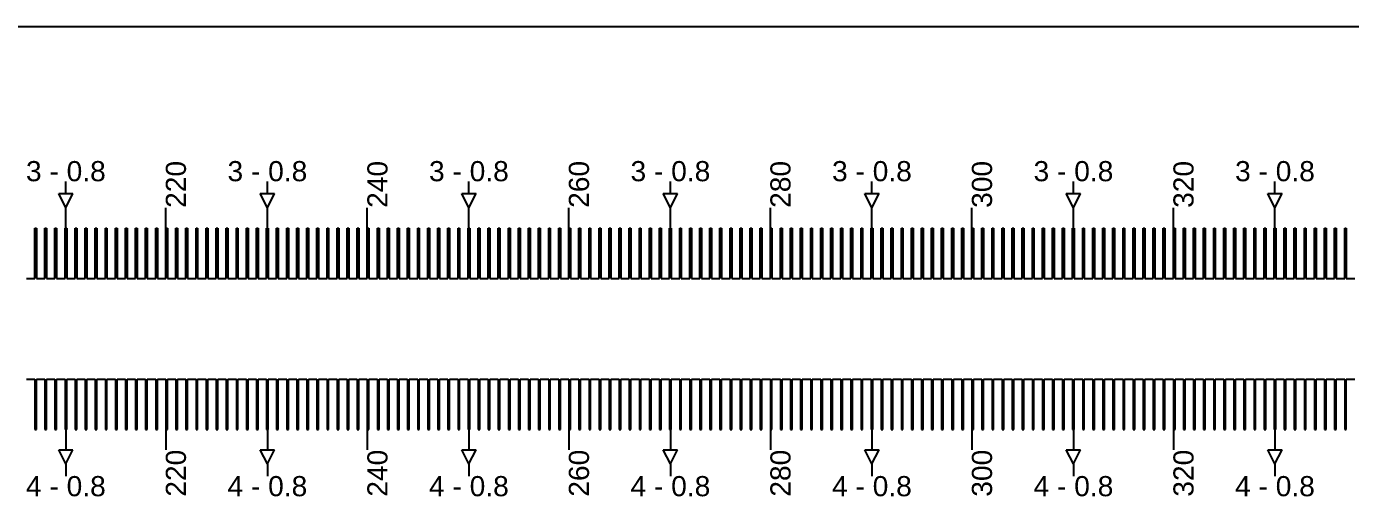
# Model space of a CAD drawing. Extents: x -119394 to 128420, y 74496 to 185496.
# Drawn here: x 8088 to 8745, y 112563 to 112796 of the extents above; entities that cross this region are included whole.
import ezdxf

# ---------------------------------------------------------------- set-up
doc = ezdxf.new("R2010")
doc.units = 13
doc.layers.add('CL - Label-1', color=120, linetype='Continuous')
doc.layers.add('CL - Label-2', color=132, linetype='Continuous')
doc.layers.add('CL - Sub-Micro', color=7, linetype='Continuous', true_color=0x47d1ff)
doc.styles.get("Standard").update_dxf_attribs({"font": 'arial.ttf'})

msp = doc.modelspace()

# ---------------------------------------------------------------- linework, layer by layer
for p, q in [((4356.79, 112795.86), (14856.79, 112795.86)), ((8107.19, 112712.94), (8107.19, 112718.94)), ((8207.19, 112712.94), (8207.19, 112718.94)), ((8307.19, 112712.94), (8307.19, 112718.94)), ((8407.19, 112712.94), (8407.19, 112718.94)), ((8507.19, 112712.94), (8507.19, 112718.94)), ((8607.19, 112712.94), (8607.19, 112718.94)), ((8707.19, 112712.94), (8707.19, 112718.94)), ((8107.19, 112695.86), (8107.19, 112705.86)), ((8156.79, 112695.86), (8156.79, 112705.86)), ((8207.19, 112695.86), (8207.19, 112705.86)), ((8256.79, 112695.86), (8256.79, 112705.86)), ((8307.19, 112695.86), (8307.19, 112705.86)), ((8356.79, 112695.86), (8356.79, 112705.86)), ((8407.19, 112695.86), (8407.19, 112705.86)), ((8456.79, 112695.86), (8456.79, 112705.86)), ((8507.19, 112695.86), (8507.19, 112705.86)), ((8556.79, 112695.86), (8556.79, 112705.86)), ((8607.19, 112695.86), (8607.19, 112705.86)), ((8656.79, 112695.86), (8656.79, 112705.86)), ((8707.19, 112695.86), (8707.19, 112705.86)), ((8107.19, 112595.86), (8107.19, 112585.86)), ((8156.79, 112595.86), (8156.79, 112585.86)), ((8207.19, 112595.86), (8207.19, 112585.86)), ((8256.79, 112595.86), (8256.79, 112585.86)), ((8307.19, 112595.86), (8307.19, 112585.86)), ((8356.79, 112595.86), (8356.79, 112585.86)), ((8407.19, 112595.86), (8407.19, 112585.86)), ((8456.79, 112595.86), (8456.79, 112585.86)), ((8507.19, 112595.86), (8507.19, 112585.86)), ((8556.79, 112595.86), (8556.79, 112585.86)), ((8607.19, 112595.86), (8607.19, 112585.86)), ((8656.79, 112595.86), (8656.79, 112585.86)), ((8707.19, 112595.86), (8707.19, 112585.86)), ((8107.19, 112578.79), (8107.19, 112572.79)), ((8207.19, 112578.79), (8207.19, 112572.79)), ((8307.19, 112578.79), (8307.19, 112572.79)), ((8407.19, 112578.79), (8407.19, 112572.79)), ((8507.19, 112578.79), (8507.19, 112572.79)), ((8607.19, 112578.79), (8607.19, 112572.79)), ((8707.19, 112578.79), (8707.19, 112572.79))]:
    msp.add_line(p, q)
at = {"layer": 'CL - Label-2'}
for p, q in [((8107.19, 112705.86), (8103.65, 112712.96)), ((8103.65, 112712.96), (8110.72, 112712.96)), ((8107.19, 112705.86), (8110.72, 112712.96)), ((8207.19, 112705.86), (8203.65, 112712.96)), ((8203.65, 112712.96), (8210.72, 112712.96)), ((8207.19, 112705.86), (8210.72, 112712.96)), ((8307.19, 112705.86), (8303.65, 112712.96)), ((8303.65, 112712.96), (8310.72, 112712.96)), ((8307.19, 112705.86), (8310.72, 112712.96)), ((8407.19, 112705.86), (8403.65, 112712.96)), ((8403.65, 112712.96), (8410.72, 112712.96)), ((8407.19, 112705.86), (8410.72, 112712.96)), ((8507.19, 112705.86), (8503.65, 112712.96)), ((8503.65, 112712.96), (8510.72, 112712.96)), ((8507.19, 112705.86), (8510.72, 112712.96)), ((8607.19, 112705.86), (8603.65, 112712.96)), ((8603.65, 112712.96), (8610.72, 112712.96)), ((8607.19, 112705.86), (8610.72, 112712.96)), ((8707.19, 112705.86), (8703.65, 112712.96)), ((8703.65, 112712.96), (8710.72, 112712.96)), ((8707.19, 112705.86), (8710.72, 112712.96)), ((8107.19, 112578.79), (8103.65, 112585.89)), ((8103.65, 112585.89), (8110.72, 112585.89)), ((8107.19, 112578.79), (8110.72, 112585.89)), ((8207.19, 112578.79), (8203.65, 112585.89)), ((8203.65, 112585.89), (8210.72, 112585.89)), ((8207.19, 112578.79), (8210.72, 112585.89)), ((8307.19, 112578.79), (8303.65, 112585.89)), ((8303.65, 112585.89), (8310.72, 112585.89)), ((8307.19, 112578.79), (8310.72, 112585.89)), ((8407.19, 112578.79), (8403.65, 112585.89)), ((8403.65, 112585.89), (8410.72, 112585.89)), ((8407.19, 112578.79), (8410.72, 112585.89)), ((8507.19, 112578.79), (8503.65, 112585.89)), ((8503.65, 112585.89), (8510.72, 112585.89)), ((8507.19, 112578.79), (8510.72, 112585.89)), ((8607.19, 112578.79), (8603.65, 112585.89)), ((8603.65, 112585.89), (8610.72, 112585.89)), ((8607.19, 112578.79), (8610.72, 112585.89)), ((8707.19, 112578.79), (8703.65, 112585.89)), ((8703.65, 112585.89), (8710.72, 112585.89)), ((8707.19, 112578.79), (8710.72, 112585.89))]:
    msp.add_line(p, q, dxfattribs=at)
at = {"layer": 'CL - Sub-Micro'}
for p, q in [((8091.79, 112670.86), (8091.79, 112695.86)), ((8091.79, 112695.86), (8092.59, 112695.86)), ((8092.59, 112695.86), (8092.59, 112670.86)), ((8096.79, 112670.86), (8096.79, 112695.86)), ((8096.79, 112695.86), (8097.59, 112695.86)), ((8097.59, 112695.86), (8097.59, 112670.86)), ((8101.79, 112670.86), (8101.79, 112695.86)), ((8101.79, 112695.86), (8102.59, 112695.86)), ((8102.59, 112695.86), (8102.59, 112670.86)), ((8106.79, 112670.86), (8106.79, 112695.86)), ((8106.79, 112695.86), (8107.59, 112695.86)), ((8107.59, 112695.86), (8107.59, 112670.86)), ((8111.79, 112670.86), (8111.79, 112695.86)), ((8111.79, 112695.86), (8112.59, 112695.86)), ((8112.59, 112695.86), (8112.59, 112670.86)), ((8116.79, 112670.86), (8116.79, 112695.86)), ((8116.79, 112695.86), (8117.59, 112695.86)), ((8117.59, 112695.86), (8117.59, 112670.86)), ((8121.79, 112670.86), (8121.79, 112695.86)), ((8121.79, 112695.86), (8122.59, 112695.86)), ((8122.59, 112695.86), (8122.59, 112670.86)), ((8126.79, 112670.86), (8126.79, 112695.86)), ((8126.79, 112695.86), (8127.59, 112695.86)), ((8127.59, 112695.86), (8127.59, 112670.86)), ((8131.79, 112670.86), (8131.79, 112695.86)), ((8131.79, 112695.86), (8132.59, 112695.86)), ((8132.59, 112695.86), (8132.59, 112670.86)), ((8136.79, 112670.86), (8136.79, 112695.86)), ((8136.79, 112695.86), (8137.59, 112695.86)), ((8137.59, 112695.86), (8137.59, 112670.86)), ((8141.79, 112670.86), (8141.79, 112695.86)), ((8141.79, 112695.86), (8142.59, 112695.86)), ((8142.59, 112695.86), (8142.59, 112670.86)), ((8146.79, 112670.86), (8146.79, 112695.86)), ((8146.79, 112695.86), (8147.59, 112695.86)), ((8147.59, 112695.86), (8147.59, 112670.86)), ((8151.79, 112670.86), (8151.79, 112695.86)), ((8151.79, 112695.86), (8152.59, 112695.86)), ((8152.59, 112695.86), (8152.59, 112670.86)), ((8156.79, 112670.86), (8156.79, 112695.86)), ((8156.79, 112695.86), (8157.59, 112695.86)), ((8157.59, 112695.86), (8157.59, 112670.86)), ((8161.79, 112670.86), (8161.79, 112695.86)), ((8161.79, 112695.86), (8162.59, 112695.86)), ((8162.59, 112695.86), (8162.59, 112670.86)), ((8166.79, 112670.86), (8166.79, 112695.86)), ((8166.79, 112695.86), (8167.59, 112695.86)), ((8167.59, 112695.86), (8167.59, 112670.86)), ((8171.79, 112670.86), (8171.79, 112695.86)), ((8171.79, 112695.86), (8172.59, 112695.86)), ((8172.59, 112695.86), (8172.59, 112670.86)), ((8176.79, 112670.86), (8176.79, 112695.86)), ((8176.79, 112695.86), (8177.59, 112695.86)), ((8177.59, 112695.86), (8177.59, 112670.86)), ((8181.79, 112670.86), (8181.79, 112695.86)), ((8181.79, 112695.86), (8182.59, 112695.86)), ((8182.59, 112695.86), (8182.59, 112670.86)), ((8186.79, 112670.86), (8186.79, 112695.86)), ((8186.79, 112695.86), (8187.59, 112695.86)), ((8187.59, 112695.86), (8187.59, 112670.86)), ((8191.79, 112670.86), (8191.79, 112695.86)), ((8191.79, 112695.86), (8192.59, 112695.86)), ((8192.59, 112695.86), (8192.59, 112670.86)), ((8196.79, 112670.86), (8196.79, 112695.86)), ((8196.79, 112695.86), (8197.59, 112695.86)), ((8197.59, 112695.86), (8197.59, 112670.86)), ((8201.79, 112670.86), (8201.79, 112695.86)), ((8201.79, 112695.86), (8202.59, 112695.86)), ((8202.59, 112695.86), (8202.59, 112670.86)), ((8206.79, 112670.86), (8206.79, 112695.86)), ((8206.79, 112695.86), (8207.59, 112695.86)), ((8207.59, 112695.86), (8207.59, 112670.86)), ((8211.79, 112670.86), (8211.79, 112695.86)), ((8211.79, 112695.86), (8212.59, 112695.86)), ((8212.59, 112695.86), (8212.59, 112670.86)), ((8216.79, 112670.86), (8216.79, 112695.86)), ((8216.79, 112695.86), (8217.59, 112695.86)), ((8217.59, 112695.86), (8217.59, 112670.86)), ((8221.79, 112670.86), (8221.79, 112695.86)), ((8221.79, 112695.86), (8222.59, 112695.86)), ((8222.59, 112695.86), (8222.59, 112670.86)), ((8226.79, 112670.86), (8226.79, 112695.86)), ((8226.79, 112695.86), (8227.59, 112695.86)), ((8227.59, 112695.86), (8227.59, 112670.86)), ((8231.79, 112670.86), (8231.79, 112695.86)), ((8231.79, 112695.86), (8232.59, 112695.86)), ((8232.59, 112695.86), (8232.59, 112670.86)), ((8236.79, 112670.86), (8236.79, 112695.86)), ((8236.79, 112695.86), (8237.59, 112695.86)), ((8237.59, 112695.86), (8237.59, 112670.86)), ((8241.79, 112670.86), (8241.79, 112695.86)), ((8241.79, 112695.86), (8242.59, 112695.86)), ((8242.59, 112695.86), (8242.59, 112670.86)), ((8246.79, 112670.86), (8246.79, 112695.86)), ((8246.79, 112695.86), (8247.59, 112695.86)), ((8247.59, 112695.86), (8247.59, 112670.86)), ((8251.79, 112670.86), (8251.79, 112695.86)), ((8251.79, 112695.86), (8252.59, 112695.86)), ((8252.59, 112695.86), (8252.59, 112670.86)), ((8256.79, 112670.86), (8256.79, 112695.86)), ((8256.79, 112695.86), (8257.59, 112695.86)), ((8257.59, 112695.86), (8257.59, 112670.86)), ((8261.79, 112670.86), (8261.79, 112695.86)), ((8261.79, 112695.86), (8262.59, 112695.86)), ((8262.59, 112695.86), (8262.59, 112670.86)), ((8266.79, 112670.86), (8266.79, 112695.86)), ((8266.79, 112695.86), (8267.59, 112695.86)), ((8267.59, 112695.86), (8267.59, 112670.86)), ((8271.79, 112670.86), (8271.79, 112695.86)), ((8271.79, 112695.86), (8272.59, 112695.86)), ((8272.59, 112695.86), (8272.59, 112670.86)), ((8276.79, 112670.86), (8276.79, 112695.86)), ((8276.79, 112695.86), (8277.59, 112695.86)), ((8277.59, 112695.86), (8277.59, 112670.86)), ((8281.79, 112670.86), (8281.79, 112695.86)), ((8281.79, 112695.86), (8282.59, 112695.86)), ((8282.59, 112695.86), (8282.59, 112670.86)), ((8286.79, 112670.86), (8286.79, 112695.86)), ((8286.79, 112695.86), (8287.59, 112695.86)), ((8287.59, 112695.86), (8287.59, 112670.86)), ((8291.79, 112670.86), (8291.79, 112695.86)), ((8291.79, 112695.86), (8292.59, 112695.86)), ((8292.59, 112695.86), (8292.59, 112670.86)), ((8296.79, 112670.86), (8296.79, 112695.86)), ((8296.79, 112695.86), (8297.59, 112695.86)), ((8297.59, 112695.86), (8297.59, 112670.86)), ((8301.79, 112670.86), (8301.79, 112695.86)), ((8301.79, 112695.86), (8302.59, 112695.86)), ((8302.59, 112695.86), (8302.59, 112670.86)), ((8306.79, 112670.86), (8306.79, 112695.86)), ((8306.79, 112695.86), (8307.59, 112695.86)), ((8307.59, 112695.86), (8307.59, 112670.86)), ((8311.79, 112670.86), (8311.79, 112695.86)), ((8311.79, 112695.86), (8312.59, 112695.86)), ((8312.59, 112695.86), (8312.59, 112670.86)), ((8316.79, 112670.86), (8316.79, 112695.86)), ((8316.79, 112695.86), (8317.59, 112695.86)), ((8317.59, 112695.86), (8317.59, 112670.86)), ((8321.79, 112670.86), (8321.79, 112695.86)), ((8321.79, 112695.86), (8322.59, 112695.86)), ((8322.59, 112695.86), (8322.59, 112670.86)), ((8326.79, 112670.86), (8326.79, 112695.86)), ((8326.79, 112695.86), (8327.59, 112695.86)), ((8327.59, 112695.86), (8327.59, 112670.86)), ((8331.79, 112670.86), (8331.79, 112695.86)), ((8331.79, 112695.86), (8332.59, 112695.86)), ((8332.59, 112695.86), (8332.59, 112670.86)), ((8336.79, 112670.86), (8336.79, 112695.86)), ((8336.79, 112695.86), (8337.59, 112695.86)), ((8337.59, 112695.86), (8337.59, 112670.86)), ((8341.79, 112670.86), (8341.79, 112695.86)), ((8341.79, 112695.86), (8342.59, 112695.86)), ((8342.59, 112695.86), (8342.59, 112670.86)), ((8346.79, 112670.86), (8346.79, 112695.86)), ((8346.79, 112695.86), (8347.59, 112695.86)), ((8347.59, 112695.86), (8347.59, 112670.86)), ((8351.79, 112670.86), (8351.79, 112695.86)), ((8351.79, 112695.86), (8352.59, 112695.86)), ((8352.59, 112695.86), (8352.59, 112670.86)), ((8356.79, 112670.86), (8356.79, 112695.86)), ((8356.79, 112695.86), (8357.59, 112695.86)), ((8357.59, 112695.86), (8357.59, 112670.86)), ((8361.79, 112670.86), (8361.79, 112695.86)), ((8361.79, 112695.86), (8362.59, 112695.86)), ((8362.59, 112695.86), (8362.59, 112670.86)), ((8366.79, 112670.86), (8366.79, 112695.86)), ((8366.79, 112695.86), (8367.59, 112695.86)), ((8367.59, 112695.86), (8367.59, 112670.86)), ((8371.79, 112670.86), (8371.79, 112695.86)), ((8371.79, 112695.86), (8372.59, 112695.86)), ((8372.59, 112695.86), (8372.59, 112670.86)), ((8376.79, 112670.86), (8376.79, 112695.86)), ((8376.79, 112695.86), (8377.59, 112695.86)), ((8377.59, 112695.86), (8377.59, 112670.86)), ((8381.79, 112670.86), (8381.79, 112695.86)), ((8381.79, 112695.86), (8382.59, 112695.86)), ((8382.59, 112695.86), (8382.59, 112670.86)), ((8386.79, 112670.86), (8386.79, 112695.86)), ((8386.79, 112695.86), (8387.59, 112695.86)), ((8387.59, 112695.86), (8387.59, 112670.86)), ((8391.79, 112670.86), (8391.79, 112695.86)), ((8391.79, 112695.86), (8392.59, 112695.86)), ((8392.59, 112695.86), (8392.59, 112670.86)), ((8396.79, 112670.86), (8396.79, 112695.86)), ((8396.79, 112695.86), (8397.59, 112695.86)), ((8397.59, 112695.86), (8397.59, 112670.86)), ((8401.79, 112670.86), (8401.79, 112695.86)), ((8401.79, 112695.86), (8402.59, 112695.86)), ((8402.59, 112695.86), (8402.59, 112670.86)), ((8406.79, 112670.86), (8406.79, 112695.86)), ((8406.79, 112695.86), (8407.59, 112695.86)), ((8407.59, 112695.86), (8407.59, 112670.86)), ((8411.79, 112670.86), (8411.79, 112695.86)), ((8411.79, 112695.86), (8412.59, 112695.86)), ((8412.59, 112695.86), (8412.59, 112670.86)), ((8416.79, 112670.86), (8416.79, 112695.86)), ((8416.79, 112695.86), (8417.59, 112695.86)), ((8417.59, 112695.86), (8417.59, 112670.86)), ((8421.79, 112670.86), (8421.79, 112695.86)), ((8421.79, 112695.86), (8422.59, 112695.86)), ((8422.59, 112695.86), (8422.59, 112670.86)), ((8426.79, 112670.86), (8426.79, 112695.86)), ((8426.79, 112695.86), (8427.59, 112695.86)), ((8427.59, 112695.86), (8427.59, 112670.86)), ((8431.79, 112670.86), (8431.79, 112695.86)), ((8431.79, 112695.86), (8432.59, 112695.86)), ((8432.59, 112695.86), (8432.59, 112670.86)), ((8436.79, 112670.86), (8436.79, 112695.86)), ((8436.79, 112695.86), (8437.59, 112695.86)), ((8437.59, 112695.86), (8437.59, 112670.86)), ((8441.79, 112670.86), (8441.79, 112695.86)), ((8441.79, 112695.86), (8442.59, 112695.86)), ((8442.59, 112695.86), (8442.59, 112670.86)), ((8446.79, 112670.86), (8446.79, 112695.86)), ((8446.79, 112695.86), (8447.59, 112695.86)), ((8447.59, 112695.86), (8447.59, 112670.86)), ((8451.79, 112670.86), (8451.79, 112695.86)), ((8451.79, 112695.86), (8452.59, 112695.86)), ((8452.59, 112695.86), (8452.59, 112670.86)), ((8456.79, 112670.86), (8456.79, 112695.86)), ((8456.79, 112695.86), (8457.59, 112695.86)), ((8457.59, 112695.86), (8457.59, 112670.86)), ((8461.79, 112670.86), (8461.79, 112695.86)), ((8461.79, 112695.86), (8462.59, 112695.86)), ((8462.59, 112695.86), (8462.59, 112670.86)), ((8466.79, 112670.86), (8466.79, 112695.86)), ((8466.79, 112695.86), (8467.59, 112695.86)), ((8467.59, 112695.86), (8467.59, 112670.86)), ((8471.79, 112670.86), (8471.79, 112695.86)), ((8471.79, 112695.86), (8472.59, 112695.86)), ((8472.59, 112695.86), (8472.59, 112670.86)), ((8476.79, 112670.86), (8476.79, 112695.86)), ((8476.79, 112695.86), (8477.59, 112695.86)), ((8477.59, 112695.86), (8477.59, 112670.86)), ((8481.79, 112670.86), (8481.79, 112695.86)), ((8481.79, 112695.86), (8482.59, 112695.86)), ((8482.59, 112695.86), (8482.59, 112670.86)), ((8486.79, 112670.86), (8486.79, 112695.86)), ((8486.79, 112695.86), (8487.59, 112695.86)), ((8487.59, 112695.86), (8487.59, 112670.86)), ((8491.79, 112670.86), (8491.79, 112695.86)), ((8491.79, 112695.86), (8492.59, 112695.86)), ((8492.59, 112695.86), (8492.59, 112670.86)), ((8496.79, 112670.86), (8496.79, 112695.86)), ((8496.79, 112695.86), (8497.59, 112695.86)), ((8497.59, 112695.86), (8497.59, 112670.86)), ((8501.79, 112670.86), (8501.79, 112695.86)), ((8501.79, 112695.86), (8502.59, 112695.86)), ((8502.59, 112695.86), (8502.59, 112670.86)), ((8506.79, 112670.86), (8506.79, 112695.86)), ((8506.79, 112695.86), (8507.59, 112695.86)), ((8507.59, 112695.86), (8507.59, 112670.86)), ((8511.79, 112670.86), (8511.79, 112695.86)), ((8511.79, 112695.86), (8512.59, 112695.86)), ((8512.59, 112695.86), (8512.59, 112670.86)), ((8516.79, 112670.86), (8516.79, 112695.86)), ((8516.79, 112695.86), (8517.59, 112695.86)), ((8517.59, 112695.86), (8517.59, 112670.86)), ((8521.79, 112670.86), (8521.79, 112695.86)), ((8521.79, 112695.86), (8522.59, 112695.86)), ((8522.59, 112695.86), (8522.59, 112670.86)), ((8526.79, 112670.86), (8526.79, 112695.86)), ((8526.79, 112695.86), (8527.59, 112695.86)), ((8527.59, 112695.86), (8527.59, 112670.86)), ((8531.79, 112670.86), (8531.79, 112695.86)), ((8531.79, 112695.86), (8532.59, 112695.86)), ((8532.59, 112695.86), (8532.59, 112670.86)), ((8536.79, 112670.86), (8536.79, 112695.86)), ((8536.79, 112695.86), (8537.59, 112695.86)), ((8537.59, 112695.86), (8537.59, 112670.86)), ((8541.79, 112670.86), (8541.79, 112695.86)), ((8541.79, 112695.86), (8542.59, 112695.86)), ((8542.59, 112695.86), (8542.59, 112670.86)), ((8546.79, 112670.86), (8546.79, 112695.86)), ((8546.79, 112695.86), (8547.59, 112695.86)), ((8547.59, 112695.86), (8547.59, 112670.86)), ((8551.79, 112670.86), (8551.79, 112695.86)), ((8551.79, 112695.86), (8552.59, 112695.86)), ((8552.59, 112695.86), (8552.59, 112670.86)), ((8556.79, 112670.86), (8556.79, 112695.86)), ((8556.79, 112695.86), (8557.59, 112695.86)), ((8557.59, 112695.86), (8557.59, 112670.86)), ((8561.79, 112670.86), (8561.79, 112695.86)), ((8561.79, 112695.86), (8562.59, 112695.86)), ((8562.59, 112695.86), (8562.59, 112670.86)), ((8566.79, 112670.86), (8566.79, 112695.86)), ((8566.79, 112695.86), (8567.59, 112695.86)), ((8567.59, 112695.86), (8567.59, 112670.86)), ((8571.79, 112670.86), (8571.79, 112695.86)), ((8571.79, 112695.86), (8572.59, 112695.86)), ((8572.59, 112695.86), (8572.59, 112670.86)), ((8576.79, 112670.86), (8576.79, 112695.86)), ((8576.79, 112695.86), (8577.59, 112695.86)), ((8577.59, 112695.86), (8577.59, 112670.86)), ((8581.79, 112670.86), (8581.79, 112695.86)), ((8581.79, 112695.86), (8582.59, 112695.86)), ((8582.59, 112695.86), (8582.59, 112670.86)), ((8586.79, 112670.86), (8586.79, 112695.86)), ((8586.79, 112695.86), (8587.59, 112695.86)), ((8587.59, 112695.86), (8587.59, 112670.86)), ((8591.79, 112670.86), (8591.79, 112695.86)), ((8591.79, 112695.86), (8592.59, 112695.86)), ((8592.59, 112695.86), (8592.59, 112670.86)), ((8596.79, 112670.86), (8596.79, 112695.86)), ((8596.79, 112695.86), (8597.59, 112695.86)), ((8597.59, 112695.86), (8597.59, 112670.86)), ((8601.79, 112670.86), (8601.79, 112695.86)), ((8601.79, 112695.86), (8602.59, 112695.86)), ((8602.59, 112695.86), (8602.59, 112670.86)), ((8606.79, 112670.86), (8606.79, 112695.86)), ((8606.79, 112695.86), (8607.59, 112695.86)), ((8607.59, 112695.86), (8607.59, 112670.86)), ((8611.79, 112670.86), (8611.79, 112695.86)), ((8611.79, 112695.86), (8612.59, 112695.86)), ((8612.59, 112695.86), (8612.59, 112670.86)), ((8616.79, 112670.86), (8616.79, 112695.86)), ((8616.79, 112695.86), (8617.59, 112695.86)), ((8617.59, 112695.86), (8617.59, 112670.86)), ((8621.79, 112670.86), (8621.79, 112695.86)), ((8621.79, 112695.86), (8622.59, 112695.86)), ((8622.59, 112695.86), (8622.59, 112670.86)), ((8626.79, 112670.86), (8626.79, 112695.86)), ((8626.79, 112695.86), (8627.59, 112695.86)), ((8627.59, 112695.86), (8627.59, 112670.86)), ((8631.79, 112670.86), (8631.79, 112695.86)), ((8631.79, 112695.86), (8632.59, 112695.86)), ((8632.59, 112695.86), (8632.59, 112670.86)), ((8636.79, 112670.86), (8636.79, 112695.86)), ((8636.79, 112695.86), (8637.59, 112695.86)), ((8637.59, 112695.86), (8637.59, 112670.86)), ((8641.79, 112670.86), (8641.79, 112695.86)), ((8641.79, 112695.86), (8642.59, 112695.86)), ((8642.59, 112695.86), (8642.59, 112670.86)), ((8646.79, 112670.86), (8646.79, 112695.86)), ((8646.79, 112695.86), (8647.59, 112695.86)), ((8647.59, 112695.86), (8647.59, 112670.86)), ((8651.79, 112670.86), (8651.79, 112695.86)), ((8651.79, 112695.86), (8652.59, 112695.86)), ((8652.59, 112695.86), (8652.59, 112670.86)), ((8656.79, 112670.86), (8656.79, 112695.86)), ((8656.79, 112695.86), (8657.59, 112695.86)), ((8657.59, 112695.86), (8657.59, 112670.86)), ((8661.79, 112670.86), (8661.79, 112695.86)), ((8661.79, 112695.86), (8662.59, 112695.86)), ((8662.59, 112695.86), (8662.59, 112670.86)), ((8666.79, 112670.86), (8666.79, 112695.86)), ((8666.79, 112695.86), (8667.59, 112695.86)), ((8667.59, 112695.86), (8667.59, 112670.86)), ((8671.79, 112670.86), (8671.79, 112695.86)), ((8671.79, 112695.86), (8672.59, 112695.86)), ((8672.59, 112695.86), (8672.59, 112670.86)), ((8676.79, 112670.86), (8676.79, 112695.86)), ((8676.79, 112695.86), (8677.59, 112695.86)), ((8677.59, 112695.86), (8677.59, 112670.86)), ((8681.79, 112670.86), (8681.79, 112695.86)), ((8681.79, 112695.86), (8682.59, 112695.86)), ((8682.59, 112695.86), (8682.59, 112670.86)), ((8686.79, 112670.86), (8686.79, 112695.86)), ((8686.79, 112695.86), (8687.59, 112695.86)), ((8687.59, 112695.86), (8687.59, 112670.86)), ((8691.79, 112670.86), (8691.79, 112695.86)), ((8691.79, 112695.86), (8692.59, 112695.86)), ((8692.59, 112695.86), (8692.59, 112670.86)), ((8696.79, 112670.86), (8696.79, 112695.86)), ((8696.79, 112695.86), (8697.59, 112695.86)), ((8697.59, 112695.86), (8697.59, 112670.86)), ((8701.79, 112670.86), (8701.79, 112695.86)), ((8701.79, 112695.86), (8702.59, 112695.86)), ((8702.59, 112695.86), (8702.59, 112670.86)), ((8706.79, 112670.86), (8706.79, 112695.86)), ((8706.79, 112695.86), (8707.59, 112695.86)), ((8707.59, 112695.86), (8707.59, 112670.86)), ((8711.79, 112670.86), (8711.79, 112695.86)), ((8711.79, 112695.86), (8712.59, 112695.86)), ((8712.59, 112695.86), (8712.59, 112670.86)), ((8716.79, 112670.86), (8716.79, 112695.86)), ((8716.79, 112695.86), (8717.59, 112695.86)), ((8717.59, 112695.86), (8717.59, 112670.86)), ((8721.79, 112670.86), (8721.79, 112695.86)), ((8721.79, 112695.86), (8722.59, 112695.86)), ((8722.59, 112695.86), (8722.59, 112670.86)), ((8726.79, 112670.86), (8726.79, 112695.86)), ((8726.79, 112695.86), (8727.59, 112695.86)), ((8727.59, 112695.86), (8727.59, 112670.86)), ((8731.79, 112670.86), (8731.79, 112695.86)), ((8731.79, 112695.86), (8732.59, 112695.86)), ((8732.59, 112695.86), (8732.59, 112670.86)), ((8736.79, 112670.86), (8736.79, 112695.86)), ((8736.79, 112695.86), (8737.59, 112695.86)), ((8737.59, 112695.86), (8737.59, 112670.86)), ((8741.79, 112670.86), (8741.79, 112695.86)), ((8741.79, 112695.86), (8742.59, 112695.86)), ((8742.59, 112695.86), (8742.59, 112670.86)), ((8087.59, 112670.86), (8091.79, 112670.86)), ((8092.59, 112670.86), (8096.79, 112670.86)), ((8097.59, 112670.86), (8101.79, 112670.86)), ((8102.59, 112670.86), (8106.79, 112670.86)), ((8107.59, 112670.86), (8111.79, 112670.86)), ((8112.59, 112670.86), (8116.79, 112670.86)), ((8117.59, 112670.86), (8121.79, 112670.86)), ((8122.59, 112670.86), (8126.79, 112670.86)), ((8127.59, 112670.86), (8131.79, 112670.86)), ((8132.59, 112670.86), (8136.79, 112670.86)), ((8137.59, 112670.86), (8141.79, 112670.86)), ((8142.59, 112670.86), (8146.79, 112670.86)), ((8147.59, 112670.86), (8151.79, 112670.86)), ((8152.59, 112670.86), (8156.79, 112670.86)), ((8157.59, 112670.86), (8161.79, 112670.86)), ((8162.59, 112670.86), (8166.79, 112670.86)), ((8167.59, 112670.86), (8171.79, 112670.86)), ((8172.59, 112670.86), (8176.79, 112670.86)), ((8177.59, 112670.86), (8181.79, 112670.86)), ((8182.59, 112670.86), (8186.79, 112670.86)), ((8187.59, 112670.86), (8191.79, 112670.86)), ((8192.59, 112670.86), (8196.79, 112670.86)), ((8197.59, 112670.86), (8201.79, 112670.86)), ((8202.59, 112670.86), (8206.79, 112670.86)), ((8207.59, 112670.86), (8211.79, 112670.86)), ((8212.59, 112670.86), (8216.79, 112670.86)), ((8217.59, 112670.86), (8221.79, 112670.86)), ((8222.59, 112670.86), (8226.79, 112670.86)), ((8227.59, 112670.86), (8231.79, 112670.86)), ((8232.59, 112670.86), (8236.79, 112670.86)), ((8237.59, 112670.86), (8241.79, 112670.86)), ((8242.59, 112670.86), (8246.79, 112670.86)), ((8247.59, 112670.86), (8251.79, 112670.86)), ((8252.59, 112670.86), (8256.79, 112670.86)), ((8257.59, 112670.86), (8261.79, 112670.86)), ((8262.59, 112670.86), (8266.79, 112670.86)), ((8267.59, 112670.86), (8271.79, 112670.86)), ((8272.59, 112670.86), (8276.79, 112670.86)), ((8277.59, 112670.86), (8281.79, 112670.86)), ((8282.59, 112670.86), (8286.79, 112670.86)), ((8287.59, 112670.86), (8291.79, 112670.86)), ((8292.59, 112670.86), (8296.79, 112670.86)), ((8297.59, 112670.86), (8301.79, 112670.86)), ((8302.59, 112670.86), (8306.79, 112670.86)), ((8307.59, 112670.86), (8311.79, 112670.86)), ((8312.59, 112670.86), (8316.79, 112670.86)), ((8317.59, 112670.86), (8321.79, 112670.86)), ((8322.59, 112670.86), (8326.79, 112670.86)), ((8327.59, 112670.86), (8331.79, 112670.86)), ((8332.59, 112670.86), (8336.79, 112670.86)), ((8337.59, 112670.86), (8341.79, 112670.86)), ((8342.59, 112670.86), (8346.79, 112670.86)), ((8347.59, 112670.86), (8351.79, 112670.86)), ((8352.59, 112670.86), (8356.79, 112670.86)), ((8357.59, 112670.86), (8361.79, 112670.86)), ((8362.59, 112670.86), (8366.79, 112670.86)), ((8367.59, 112670.86), (8371.79, 112670.86)), ((8372.59, 112670.86), (8376.79, 112670.86)), ((8377.59, 112670.86), (8381.79, 112670.86)), ((8382.59, 112670.86), (8386.79, 112670.86)), ((8387.59, 112670.86), (8391.79, 112670.86)), ((8392.59, 112670.86), (8396.79, 112670.86)), ((8397.59, 112670.86), (8401.79, 112670.86)), ((8402.59, 112670.86), (8406.79, 112670.86)), ((8407.59, 112670.86), (8411.79, 112670.86)), ((8412.59, 112670.86), (8416.79, 112670.86)), ((8417.59, 112670.86), (8421.79, 112670.86)), ((8422.59, 112670.86), (8426.79, 112670.86)), ((8427.59, 112670.86), (8431.79, 112670.86)), ((8432.59, 112670.86), (8436.79, 112670.86)), ((8437.59, 112670.86), (8441.79, 112670.86)), ((8442.59, 112670.86), (8446.79, 112670.86)), ((8447.59, 112670.86), (8451.79, 112670.86)), ((8452.59, 112670.86), (8456.79, 112670.86)), ((8457.59, 112670.86), (8461.79, 112670.86)), ((8462.59, 112670.86), (8466.79, 112670.86)), ((8467.59, 112670.86), (8471.79, 112670.86)), ((8472.59, 112670.86), (8476.79, 112670.86)), ((8477.59, 112670.86), (8481.79, 112670.86)), ((8482.59, 112670.86), (8486.79, 112670.86)), ((8487.59, 112670.86), (8491.79, 112670.86)), ((8492.59, 112670.86), (8496.79, 112670.86)), ((8497.59, 112670.86), (8501.79, 112670.86)), ((8502.59, 112670.86), (8506.79, 112670.86)), ((8507.59, 112670.86), (8511.79, 112670.86)), ((8512.59, 112670.86), (8516.79, 112670.86)), ((8517.59, 112670.86), (8521.79, 112670.86)), ((8522.59, 112670.86), (8526.79, 112670.86)), ((8527.59, 112670.86), (8531.79, 112670.86)), ((8532.59, 112670.86), (8536.79, 112670.86)), ((8537.59, 112670.86), (8541.79, 112670.86)), ((8542.59, 112670.86), (8546.79, 112670.86)), ((8547.59, 112670.86), (8551.79, 112670.86)), ((8552.59, 112670.86), (8556.79, 112670.86)), ((8557.59, 112670.86), (8561.79, 112670.86)), ((8562.59, 112670.86), (8566.79, 112670.86)), ((8567.59, 112670.86), (8571.79, 112670.86)), ((8572.59, 112670.86), (8576.79, 112670.86)), ((8577.59, 112670.86), (8581.79, 112670.86)), ((8582.59, 112670.86), (8586.79, 112670.86)), ((8587.59, 112670.86), (8591.79, 112670.86)), ((8592.59, 112670.86), (8596.79, 112670.86)), ((8597.59, 112670.86), (8601.79, 112670.86)), ((8602.59, 112670.86), (8606.79, 112670.86)), ((8607.59, 112670.86), (8611.79, 112670.86)), ((8612.59, 112670.86), (8616.79, 112670.86)), ((8617.59, 112670.86), (8621.79, 112670.86)), ((8622.59, 112670.86), (8626.79, 112670.86)), ((8627.59, 112670.86), (8631.79, 112670.86)), ((8632.59, 112670.86), (8636.79, 112670.86)), ((8637.59, 112670.86), (8641.79, 112670.86)), ((8642.59, 112670.86), (8646.79, 112670.86)), ((8647.59, 112670.86), (8651.79, 112670.86)), ((8652.59, 112670.86), (8656.79, 112670.86)), ((8657.59, 112670.86), (8661.79, 112670.86)), ((8662.59, 112670.86), (8666.79, 112670.86)), ((8667.59, 112670.86), (8671.79, 112670.86)), ((8672.59, 112670.86), (8676.79, 112670.86)), ((8677.59, 112670.86), (8681.79, 112670.86)), ((8682.59, 112670.86), (8686.79, 112670.86)), ((8687.59, 112670.86), (8691.79, 112670.86)), ((8692.59, 112670.86), (8696.79, 112670.86)), ((8697.59, 112670.86), (8701.79, 112670.86)), ((8702.59, 112670.86), (8706.79, 112670.86)), ((8707.59, 112670.86), (8711.79, 112670.86)), ((8712.59, 112670.86), (8716.79, 112670.86)), ((8717.59, 112670.86), (8721.79, 112670.86)), ((8722.59, 112670.86), (8726.79, 112670.86)), ((8727.59, 112670.86), (8731.79, 112670.86)), ((8732.59, 112670.86), (8736.79, 112670.86)), ((8737.59, 112670.86), (8741.79, 112670.86)), ((8742.59, 112670.86), (8746.79, 112670.86)), ((8087.59, 112620.86), (8091.79, 112620.86)), ((8091.79, 112620.86), (8091.79, 112595.86)), ((8092.59, 112595.86), (8092.59, 112620.86)), ((8092.59, 112620.86), (8096.79, 112620.86)), ((8096.79, 112620.86), (8096.79, 112595.86)), ((8097.59, 112595.86), (8097.59, 112620.86)), ((8097.59, 112620.86), (8101.79, 112620.86)), ((8101.79, 112620.86), (8101.79, 112595.86)), ((8102.59, 112595.86), (8102.59, 112620.86)), ((8102.59, 112620.86), (8106.79, 112620.86)), ((8106.79, 112620.86), (8106.79, 112595.86)), ((8107.59, 112595.86), (8107.59, 112620.86)), ((8107.59, 112620.86), (8111.79, 112620.86)), ((8111.79, 112620.86), (8111.79, 112595.86)), ((8112.59, 112595.86), (8112.59, 112620.86)), ((8112.59, 112620.86), (8116.79, 112620.86)), ((8116.79, 112620.86), (8116.79, 112595.86)), ((8117.59, 112595.86), (8117.59, 112620.86)), ((8117.59, 112620.86), (8121.79, 112620.86)), ((8121.79, 112620.86), (8121.79, 112595.86)), ((8122.59, 112595.86), (8122.59, 112620.86)), ((8122.59, 112620.86), (8126.79, 112620.86)), ((8126.79, 112620.86), (8126.79, 112595.86)), ((8127.59, 112595.86), (8127.59, 112620.86)), ((8127.59, 112620.86), (8131.79, 112620.86)), ((8131.79, 112620.86), (8131.79, 112595.86)), ((8132.59, 112595.86), (8132.59, 112620.86)), ((8132.59, 112620.86), (8136.79, 112620.86)), ((8136.79, 112620.86), (8136.79, 112595.86)), ((8137.59, 112595.86), (8137.59, 112620.86)), ((8137.59, 112620.86), (8141.79, 112620.86)), ((8141.79, 112620.86), (8141.79, 112595.86)), ((8142.59, 112595.86), (8142.59, 112620.86)), ((8142.59, 112620.86), (8146.79, 112620.86)), ((8146.79, 112620.86), (8146.79, 112595.86)), ((8147.59, 112595.86), (8147.59, 112620.86)), ((8147.59, 112620.86), (8151.79, 112620.86)), ((8151.79, 112620.86), (8151.79, 112595.86)), ((8152.59, 112595.86), (8152.59, 112620.86)), ((8152.59, 112620.86), (8156.79, 112620.86)), ((8156.79, 112620.86), (8156.79, 112595.86)), ((8157.59, 112595.86), (8157.59, 112620.86)), ((8157.59, 112620.86), (8161.79, 112620.86)), ((8161.79, 112620.86), (8161.79, 112595.86)), ((8162.59, 112595.86), (8162.59, 112620.86)), ((8162.59, 112620.86), (8166.79, 112620.86)), ((8166.79, 112620.86), (8166.79, 112595.86)), ((8167.59, 112595.86), (8167.59, 112620.86)), ((8167.59, 112620.86), (8171.79, 112620.86)), ((8171.79, 112620.86), (8171.79, 112595.86)), ((8172.59, 112595.86), (8172.59, 112620.86)), ((8172.59, 112620.86), (8176.79, 112620.86)), ((8176.79, 112620.86), (8176.79, 112595.86)), ((8177.59, 112595.86), (8177.59, 112620.86)), ((8177.59, 112620.86), (8181.79, 112620.86)), ((8181.79, 112620.86), (8181.79, 112595.86)), ((8182.59, 112595.86), (8182.59, 112620.86)), ((8182.59, 112620.86), (8186.79, 112620.86)), ((8186.79, 112620.86), (8186.79, 112595.86)), ((8187.59, 112595.86), (8187.59, 112620.86)), ((8187.59, 112620.86), (8191.79, 112620.86)), ((8191.79, 112620.86), (8191.79, 112595.86)), ((8192.59, 112595.86), (8192.59, 112620.86)), ((8192.59, 112620.86), (8196.79, 112620.86)), ((8196.79, 112620.86), (8196.79, 112595.86)), ((8197.59, 112595.86), (8197.59, 112620.86)), ((8197.59, 112620.86), (8201.79, 112620.86)), ((8201.79, 112620.86), (8201.79, 112595.86)), ((8202.59, 112595.86), (8202.59, 112620.86)), ((8202.59, 112620.86), (8206.79, 112620.86)), ((8206.79, 112620.86), (8206.79, 112595.86)), ((8207.59, 112595.86), (8207.59, 112620.86)), ((8207.59, 112620.86), (8211.79, 112620.86)), ((8211.79, 112620.86), (8211.79, 112595.86)), ((8212.59, 112595.86), (8212.59, 112620.86)), ((8212.59, 112620.86), (8216.79, 112620.86)), ((8216.79, 112620.86), (8216.79, 112595.86)), ((8217.59, 112595.86), (8217.59, 112620.86)), ((8217.59, 112620.86), (8221.79, 112620.86)), ((8221.79, 112620.86), (8221.79, 112595.86)), ((8222.59, 112595.86), (8222.59, 112620.86)), ((8222.59, 112620.86), (8226.79, 112620.86)), ((8226.79, 112620.86), (8226.79, 112595.86)), ((8227.59, 112595.86), (8227.59, 112620.86)), ((8227.59, 112620.86), (8231.79, 112620.86)), ((8231.79, 112620.86), (8231.79, 112595.86)), ((8232.59, 112595.86), (8232.59, 112620.86)), ((8232.59, 112620.86), (8236.79, 112620.86)), ((8236.79, 112620.86), (8236.79, 112595.86)), ((8237.59, 112595.86), (8237.59, 112620.86)), ((8237.59, 112620.86), (8241.79, 112620.86)), ((8241.79, 112620.86), (8241.79, 112595.86)), ((8242.59, 112595.86), (8242.59, 112620.86)), ((8242.59, 112620.86), (8246.79, 112620.86)), ((8246.79, 112620.86), (8246.79, 112595.86)), ((8247.59, 112595.86), (8247.59, 112620.86)), ((8247.59, 112620.86), (8251.79, 112620.86)), ((8251.79, 112620.86), (8251.79, 112595.86)), ((8252.59, 112595.86), (8252.59, 112620.86)), ((8252.59, 112620.86), (8256.79, 112620.86)), ((8256.79, 112620.86), (8256.79, 112595.86)), ((8257.59, 112595.86), (8257.59, 112620.86)), ((8257.59, 112620.86), (8261.79, 112620.86)), ((8261.79, 112620.86), (8261.79, 112595.86)), ((8262.59, 112595.86), (8262.59, 112620.86)), ((8262.59, 112620.86), (8266.79, 112620.86)), ((8266.79, 112620.86), (8266.79, 112595.86)), ((8267.59, 112595.86), (8267.59, 112620.86)), ((8267.59, 112620.86), (8271.79, 112620.86)), ((8271.79, 112620.86), (8271.79, 112595.86)), ((8272.59, 112595.86), (8272.59, 112620.86)), ((8272.59, 112620.86), (8276.79, 112620.86)), ((8276.79, 112620.86), (8276.79, 112595.86)), ((8277.59, 112595.86), (8277.59, 112620.86)), ((8277.59, 112620.86), (8281.79, 112620.86)), ((8281.79, 112620.86), (8281.79, 112595.86)), ((8282.59, 112595.86), (8282.59, 112620.86)), ((8282.59, 112620.86), (8286.79, 112620.86)), ((8286.79, 112620.86), (8286.79, 112595.86)), ((8287.59, 112595.86), (8287.59, 112620.86)), ((8287.59, 112620.86), (8291.79, 112620.86)), ((8291.79, 112620.86), (8291.79, 112595.86)), ((8292.59, 112595.86), (8292.59, 112620.86)), ((8292.59, 112620.86), (8296.79, 112620.86)), ((8296.79, 112620.86), (8296.79, 112595.86)), ((8297.59, 112595.86), (8297.59, 112620.86)), ((8297.59, 112620.86), (8301.79, 112620.86)), ((8301.79, 112620.86), (8301.79, 112595.86)), ((8302.59, 112595.86), (8302.59, 112620.86)), ((8302.59, 112620.86), (8306.79, 112620.86)), ((8306.79, 112620.86), (8306.79, 112595.86)), ((8307.59, 112595.86), (8307.59, 112620.86)), ((8307.59, 112620.86), (8311.79, 112620.86)), ((8311.79, 112620.86), (8311.79, 112595.86)), ((8312.59, 112595.86), (8312.59, 112620.86)), ((8312.59, 112620.86), (8316.79, 112620.86)), ((8316.79, 112620.86), (8316.79, 112595.86)), ((8317.59, 112595.86), (8317.59, 112620.86)), ((8317.59, 112620.86), (8321.79, 112620.86)), ((8321.79, 112620.86), (8321.79, 112595.86)), ((8322.59, 112595.86), (8322.59, 112620.86)), ((8322.59, 112620.86), (8326.79, 112620.86)), ((8326.79, 112620.86), (8326.79, 112595.86)), ((8327.59, 112595.86), (8327.59, 112620.86)), ((8327.59, 112620.86), (8331.79, 112620.86)), ((8331.79, 112620.86), (8331.79, 112595.86)), ((8332.59, 112595.86), (8332.59, 112620.86)), ((8332.59, 112620.86), (8336.79, 112620.86)), ((8336.79, 112620.86), (8336.79, 112595.86)), ((8337.59, 112595.86), (8337.59, 112620.86)), ((8337.59, 112620.86), (8341.79, 112620.86)), ((8341.79, 112620.86), (8341.79, 112595.86)), ((8342.59, 112595.86), (8342.59, 112620.86)), ((8342.59, 112620.86), (8346.79, 112620.86)), ((8346.79, 112620.86), (8346.79, 112595.86)), ((8347.59, 112595.86), (8347.59, 112620.86)), ((8347.59, 112620.86), (8351.79, 112620.86)), ((8351.79, 112620.86), (8351.79, 112595.86)), ((8352.59, 112595.86), (8352.59, 112620.86)), ((8352.59, 112620.86), (8356.79, 112620.86)), ((8356.79, 112620.86), (8356.79, 112595.86)), ((8357.59, 112595.86), (8357.59, 112620.86)), ((8357.59, 112620.86), (8361.79, 112620.86)), ((8361.79, 112620.86), (8361.79, 112595.86)), ((8362.59, 112595.86), (8362.59, 112620.86)), ((8362.59, 112620.86), (8366.79, 112620.86)), ((8366.79, 112620.86), (8366.79, 112595.86)), ((8367.59, 112595.86), (8367.59, 112620.86)), ((8367.59, 112620.86), (8371.79, 112620.86)), ((8371.79, 112620.86), (8371.79, 112595.86)), ((8372.59, 112595.86), (8372.59, 112620.86)), ((8372.59, 112620.86), (8376.79, 112620.86)), ((8376.79, 112620.86), (8376.79, 112595.86)), ((8377.59, 112595.86), (8377.59, 112620.86)), ((8377.59, 112620.86), (8381.79, 112620.86)), ((8381.79, 112620.86), (8381.79, 112595.86)), ((8382.59, 112595.86), (8382.59, 112620.86)), ((8382.59, 112620.86), (8386.79, 112620.86)), ((8386.79, 112620.86), (8386.79, 112595.86)), ((8387.59, 112595.86), (8387.59, 112620.86)), ((8387.59, 112620.86), (8391.79, 112620.86)), ((8391.79, 112620.86), (8391.79, 112595.86)), ((8392.59, 112595.86), (8392.59, 112620.86)), ((8392.59, 112620.86), (8396.79, 112620.86)), ((8396.79, 112620.86), (8396.79, 112595.86)), ((8397.59, 112595.86), (8397.59, 112620.86)), ((8397.59, 112620.86), (8401.79, 112620.86)), ((8401.79, 112620.86), (8401.79, 112595.86)), ((8402.59, 112595.86), (8402.59, 112620.86)), ((8402.59, 112620.86), (8406.79, 112620.86)), ((8406.79, 112620.86), (8406.79, 112595.86)), ((8407.59, 112595.86), (8407.59, 112620.86)), ((8407.59, 112620.86), (8411.79, 112620.86)), ((8411.79, 112620.86), (8411.79, 112595.86)), ((8412.59, 112595.86), (8412.59, 112620.86)), ((8412.59, 112620.86), (8416.79, 112620.86)), ((8416.79, 112620.86), (8416.79, 112595.86)), ((8417.59, 112595.86), (8417.59, 112620.86)), ((8417.59, 112620.86), (8421.79, 112620.86)), ((8421.79, 112620.86), (8421.79, 112595.86)), ((8422.59, 112595.86), (8422.59, 112620.86)), ((8422.59, 112620.86), (8426.79, 112620.86)), ((8426.79, 112620.86), (8426.79, 112595.86)), ((8427.59, 112595.86), (8427.59, 112620.86)), ((8427.59, 112620.86), (8431.79, 112620.86)), ((8431.79, 112620.86), (8431.79, 112595.86)), ((8432.59, 112595.86), (8432.59, 112620.86)), ((8432.59, 112620.86), (8436.79, 112620.86)), ((8436.79, 112620.86), (8436.79, 112595.86)), ((8437.59, 112595.86), (8437.59, 112620.86)), ((8437.59, 112620.86), (8441.79, 112620.86)), ((8441.79, 112620.86), (8441.79, 112595.86)), ((8442.59, 112595.86), (8442.59, 112620.86)), ((8442.59, 112620.86), (8446.79, 112620.86)), ((8446.79, 112620.86), (8446.79, 112595.86)), ((8447.59, 112595.86), (8447.59, 112620.86)), ((8447.59, 112620.86), (8451.79, 112620.86)), ((8451.79, 112620.86), (8451.79, 112595.86)), ((8452.59, 112595.86), (8452.59, 112620.86)), ((8452.59, 112620.86), (8456.79, 112620.86)), ((8456.79, 112620.86), (8456.79, 112595.86)), ((8457.59, 112595.86), (8457.59, 112620.86)), ((8457.59, 112620.86), (8461.79, 112620.86)), ((8461.79, 112620.86), (8461.79, 112595.86)), ((8462.59, 112595.86), (8462.59, 112620.86)), ((8462.59, 112620.86), (8466.79, 112620.86)), ((8466.79, 112620.86), (8466.79, 112595.86)), ((8467.59, 112595.86), (8467.59, 112620.86)), ((8467.59, 112620.86), (8471.79, 112620.86)), ((8471.79, 112620.86), (8471.79, 112595.86)), ((8472.59, 112595.86), (8472.59, 112620.86)), ((8472.59, 112620.86), (8476.79, 112620.86)), ((8476.79, 112620.86), (8476.79, 112595.86)), ((8477.59, 112595.86), (8477.59, 112620.86)), ((8477.59, 112620.86), (8481.79, 112620.86)), ((8481.79, 112620.86), (8481.79, 112595.86)), ((8482.59, 112595.86), (8482.59, 112620.86)), ((8482.59, 112620.86), (8486.79, 112620.86)), ((8486.79, 112620.86), (8486.79, 112595.86)), ((8487.59, 112595.86), (8487.59, 112620.86)), ((8487.59, 112620.86), (8491.79, 112620.86)), ((8491.79, 112620.86), (8491.79, 112595.86)), ((8492.59, 112595.86), (8492.59, 112620.86)), ((8492.59, 112620.86), (8496.79, 112620.86)), ((8496.79, 112620.86), (8496.79, 112595.86)), ((8497.59, 112595.86), (8497.59, 112620.86)), ((8497.59, 112620.86), (8501.79, 112620.86)), ((8501.79, 112620.86), (8501.79, 112595.86)), ((8502.59, 112595.86), (8502.59, 112620.86)), ((8502.59, 112620.86), (8506.79, 112620.86)), ((8506.79, 112620.86), (8506.79, 112595.86)), ((8507.59, 112595.86), (8507.59, 112620.86)), ((8507.59, 112620.86), (8511.79, 112620.86)), ((8511.79, 112620.86), (8511.79, 112595.86)), ((8512.59, 112595.86), (8512.59, 112620.86)), ((8512.59, 112620.86), (8516.79, 112620.86)), ((8516.79, 112620.86), (8516.79, 112595.86)), ((8517.59, 112595.86), (8517.59, 112620.86)), ((8517.59, 112620.86), (8521.79, 112620.86)), ((8521.79, 112620.86), (8521.79, 112595.86)), ((8522.59, 112595.86), (8522.59, 112620.86)), ((8522.59, 112620.86), (8526.79, 112620.86)), ((8526.79, 112620.86), (8526.79, 112595.86)), ((8527.59, 112595.86), (8527.59, 112620.86)), ((8527.59, 112620.86), (8531.79, 112620.86)), ((8531.79, 112620.86), (8531.79, 112595.86)), ((8532.59, 112595.86), (8532.59, 112620.86)), ((8532.59, 112620.86), (8536.79, 112620.86)), ((8536.79, 112620.86), (8536.79, 112595.86)), ((8537.59, 112595.86), (8537.59, 112620.86)), ((8537.59, 112620.86), (8541.79, 112620.86)), ((8541.79, 112620.86), (8541.79, 112595.86)), ((8542.59, 112595.86), (8542.59, 112620.86)), ((8542.59, 112620.86), (8546.79, 112620.86)), ((8546.79, 112620.86), (8546.79, 112595.86)), ((8547.59, 112595.86), (8547.59, 112620.86)), ((8547.59, 112620.86), (8551.79, 112620.86)), ((8551.79, 112620.86), (8551.79, 112595.86)), ((8552.59, 112595.86), (8552.59, 112620.86)), ((8552.59, 112620.86), (8556.79, 112620.86)), ((8556.79, 112620.86), (8556.79, 112595.86)), ((8557.59, 112595.86), (8557.59, 112620.86)), ((8557.59, 112620.86), (8561.79, 112620.86)), ((8561.79, 112620.86), (8561.79, 112595.86)), ((8562.59, 112595.86), (8562.59, 112620.86)), ((8562.59, 112620.86), (8566.79, 112620.86)), ((8566.79, 112620.86), (8566.79, 112595.86)), ((8567.59, 112595.86), (8567.59, 112620.86)), ((8567.59, 112620.86), (8571.79, 112620.86)), ((8571.79, 112620.86), (8571.79, 112595.86)), ((8572.59, 112595.86), (8572.59, 112620.86)), ((8572.59, 112620.86), (8576.79, 112620.86)), ((8576.79, 112620.86), (8576.79, 112595.86)), ((8577.59, 112595.86), (8577.59, 112620.86)), ((8577.59, 112620.86), (8581.79, 112620.86)), ((8581.79, 112620.86), (8581.79, 112595.86)), ((8582.59, 112595.86), (8582.59, 112620.86)), ((8582.59, 112620.86), (8586.79, 112620.86)), ((8586.79, 112620.86), (8586.79, 112595.86)), ((8587.59, 112595.86), (8587.59, 112620.86)), ((8587.59, 112620.86), (8591.79, 112620.86)), ((8591.79, 112620.86), (8591.79, 112595.86)), ((8592.59, 112595.86), (8592.59, 112620.86)), ((8592.59, 112620.86), (8596.79, 112620.86)), ((8596.79, 112620.86), (8596.79, 112595.86)), ((8597.59, 112595.86), (8597.59, 112620.86)), ((8597.59, 112620.86), (8601.79, 112620.86)), ((8601.79, 112620.86), (8601.79, 112595.86)), ((8602.59, 112595.86), (8602.59, 112620.86)), ((8602.59, 112620.86), (8606.79, 112620.86)), ((8606.79, 112620.86), (8606.79, 112595.86)), ((8607.59, 112595.86), (8607.59, 112620.86)), ((8607.59, 112620.86), (8611.79, 112620.86)), ((8611.79, 112620.86), (8611.79, 112595.86)), ((8612.59, 112595.86), (8612.59, 112620.86)), ((8612.59, 112620.86), (8616.79, 112620.86)), ((8616.79, 112620.86), (8616.79, 112595.86)), ((8617.59, 112595.86), (8617.59, 112620.86)), ((8617.59, 112620.86), (8621.79, 112620.86)), ((8621.79, 112620.86), (8621.79, 112595.86)), ((8622.59, 112595.86), (8622.59, 112620.86)), ((8622.59, 112620.86), (8626.79, 112620.86)), ((8626.79, 112620.86), (8626.79, 112595.86)), ((8627.59, 112595.86), (8627.59, 112620.86)), ((8627.59, 112620.86), (8631.79, 112620.86)), ((8631.79, 112620.86), (8631.79, 112595.86)), ((8632.59, 112595.86), (8632.59, 112620.86)), ((8632.59, 112620.86), (8636.79, 112620.86)), ((8636.79, 112620.86), (8636.79, 112595.86)), ((8637.59, 112595.86), (8637.59, 112620.86)), ((8637.59, 112620.86), (8641.79, 112620.86)), ((8641.79, 112620.86), (8641.79, 112595.86)), ((8642.59, 112595.86), (8642.59, 112620.86)), ((8642.59, 112620.86), (8646.79, 112620.86)), ((8646.79, 112620.86), (8646.79, 112595.86)), ((8647.59, 112595.86), (8647.59, 112620.86)), ((8647.59, 112620.86), (8651.79, 112620.86)), ((8651.79, 112620.86), (8651.79, 112595.86)), ((8652.59, 112595.86), (8652.59, 112620.86)), ((8652.59, 112620.86), (8656.79, 112620.86)), ((8656.79, 112620.86), (8656.79, 112595.86)), ((8657.59, 112595.86), (8657.59, 112620.86)), ((8657.59, 112620.86), (8661.79, 112620.86)), ((8661.79, 112620.86), (8661.79, 112595.86)), ((8662.59, 112595.86), (8662.59, 112620.86)), ((8662.59, 112620.86), (8666.79, 112620.86)), ((8666.79, 112620.86), (8666.79, 112595.86)), ((8667.59, 112595.86), (8667.59, 112620.86)), ((8667.59, 112620.86), (8671.79, 112620.86)), ((8671.79, 112620.86), (8671.79, 112595.86)), ((8672.59, 112595.86), (8672.59, 112620.86)), ((8672.59, 112620.86), (8676.79, 112620.86)), ((8676.79, 112620.86), (8676.79, 112595.86)), ((8677.59, 112595.86), (8677.59, 112620.86)), ((8677.59, 112620.86), (8681.79, 112620.86)), ((8681.79, 112620.86), (8681.79, 112595.86)), ((8682.59, 112595.86), (8682.59, 112620.86)), ((8682.59, 112620.86), (8686.79, 112620.86)), ((8686.79, 112620.86), (8686.79, 112595.86)), ((8687.59, 112595.86), (8687.59, 112620.86)), ((8687.59, 112620.86), (8691.79, 112620.86)), ((8691.79, 112620.86), (8691.79, 112595.86)), ((8692.59, 112595.86), (8692.59, 112620.86)), ((8692.59, 112620.86), (8696.79, 112620.86)), ((8696.79, 112620.86), (8696.79, 112595.86)), ((8697.59, 112595.86), (8697.59, 112620.86)), ((8697.59, 112620.86), (8701.79, 112620.86)), ((8701.79, 112620.86), (8701.79, 112595.86)), ((8702.59, 112595.86), (8702.59, 112620.86)), ((8702.59, 112620.86), (8706.79, 112620.86)), ((8706.79, 112620.86), (8706.79, 112595.86)), ((8707.59, 112595.86), (8707.59, 112620.86)), ((8707.59, 112620.86), (8711.79, 112620.86)), ((8711.79, 112620.86), (8711.79, 112595.86)), ((8712.59, 112595.86), (8712.59, 112620.86)), ((8712.59, 112620.86), (8716.79, 112620.86)), ((8716.79, 112620.86), (8716.79, 112595.86)), ((8717.59, 112595.86), (8717.59, 112620.86)), ((8717.59, 112620.86), (8721.79, 112620.86)), ((8721.79, 112620.86), (8721.79, 112595.86)), ((8722.59, 112595.86), (8722.59, 112620.86)), ((8722.59, 112620.86), (8726.79, 112620.86)), ((8726.79, 112620.86), (8726.79, 112595.86)), ((8727.59, 112595.86), (8727.59, 112620.86)), ((8727.59, 112620.86), (8731.79, 112620.86)), ((8731.79, 112620.86), (8731.79, 112595.86)), ((8732.59, 112595.86), (8732.59, 112620.86)), ((8732.59, 112620.86), (8736.79, 112620.86)), ((8736.79, 112620.86), (8736.79, 112595.86)), ((8737.59, 112595.86), (8737.59, 112620.86)), ((8737.59, 112620.86), (8741.79, 112620.86)), ((8741.79, 112620.86), (8741.79, 112595.86)), ((8742.59, 112595.86), (8742.59, 112620.86)), ((8742.59, 112620.86), (8746.79, 112620.86)), ((8091.79, 112595.86), (8092.59, 112595.86)), ((8096.79, 112595.86), (8097.59, 112595.86)), ((8101.79, 112595.86), (8102.59, 112595.86)), ((8106.79, 112595.86), (8107.59, 112595.86)), ((8111.79, 112595.86), (8112.59, 112595.86)), ((8116.79, 112595.86), (8117.59, 112595.86)), ((8121.79, 112595.86), (8122.59, 112595.86)), ((8126.79, 112595.86), (8127.59, 112595.86)), ((8131.79, 112595.86), (8132.59, 112595.86)), ((8136.79, 112595.86), (8137.59, 112595.86)), ((8141.79, 112595.86), (8142.59, 112595.86)), ((8146.79, 112595.86), (8147.59, 112595.86)), ((8151.79, 112595.86), (8152.59, 112595.86)), ((8156.79, 112595.86), (8157.59, 112595.86)), ((8161.79, 112595.86), (8162.59, 112595.86)), ((8166.79, 112595.86), (8167.59, 112595.86)), ((8171.79, 112595.86), (8172.59, 112595.86)), ((8176.79, 112595.86), (8177.59, 112595.86)), ((8181.79, 112595.86), (8182.59, 112595.86)), ((8186.79, 112595.86), (8187.59, 112595.86)), ((8191.79, 112595.86), (8192.59, 112595.86)), ((8196.79, 112595.86), (8197.59, 112595.86)), ((8201.79, 112595.86), (8202.59, 112595.86)), ((8206.79, 112595.86), (8207.59, 112595.86)), ((8211.79, 112595.86), (8212.59, 112595.86)), ((8216.79, 112595.86), (8217.59, 112595.86)), ((8221.79, 112595.86), (8222.59, 112595.86)), ((8226.79, 112595.86), (8227.59, 112595.86)), ((8231.79, 112595.86), (8232.59, 112595.86)), ((8236.79, 112595.86), (8237.59, 112595.86)), ((8241.79, 112595.86), (8242.59, 112595.86)), ((8246.79, 112595.86), (8247.59, 112595.86)), ((8251.79, 112595.86), (8252.59, 112595.86)), ((8256.79, 112595.86), (8257.59, 112595.86)), ((8261.79, 112595.86), (8262.59, 112595.86)), ((8266.79, 112595.86), (8267.59, 112595.86)), ((8271.79, 112595.86), (8272.59, 112595.86)), ((8276.79, 112595.86), (8277.59, 112595.86)), ((8281.79, 112595.86), (8282.59, 112595.86)), ((8286.79, 112595.86), (8287.59, 112595.86)), ((8291.79, 112595.86), (8292.59, 112595.86)), ((8296.79, 112595.86), (8297.59, 112595.86)), ((8301.79, 112595.86), (8302.59, 112595.86)), ((8306.79, 112595.86), (8307.59, 112595.86)), ((8311.79, 112595.86), (8312.59, 112595.86)), ((8316.79, 112595.86), (8317.59, 112595.86)), ((8321.79, 112595.86), (8322.59, 112595.86)), ((8326.79, 112595.86), (8327.59, 112595.86)), ((8331.79, 112595.86), (8332.59, 112595.86)), ((8336.79, 112595.86), (8337.59, 112595.86)), ((8341.79, 112595.86), (8342.59, 112595.86)), ((8346.79, 112595.86), (8347.59, 112595.86)), ((8351.79, 112595.86), (8352.59, 112595.86)), ((8356.79, 112595.86), (8357.59, 112595.86)), ((8361.79, 112595.86), (8362.59, 112595.86)), ((8366.79, 112595.86), (8367.59, 112595.86)), ((8371.79, 112595.86), (8372.59, 112595.86)), ((8376.79, 112595.86), (8377.59, 112595.86)), ((8381.79, 112595.86), (8382.59, 112595.86)), ((8386.79, 112595.86), (8387.59, 112595.86)), ((8391.79, 112595.86), (8392.59, 112595.86)), ((8396.79, 112595.86), (8397.59, 112595.86)), ((8401.79, 112595.86), (8402.59, 112595.86)), ((8406.79, 112595.86), (8407.59, 112595.86)), ((8411.79, 112595.86), (8412.59, 112595.86)), ((8416.79, 112595.86), (8417.59, 112595.86)), ((8421.79, 112595.86), (8422.59, 112595.86)), ((8426.79, 112595.86), (8427.59, 112595.86)), ((8431.79, 112595.86), (8432.59, 112595.86)), ((8436.79, 112595.86), (8437.59, 112595.86)), ((8441.79, 112595.86), (8442.59, 112595.86)), ((8446.79, 112595.86), (8447.59, 112595.86)), ((8451.79, 112595.86), (8452.59, 112595.86)), ((8456.79, 112595.86), (8457.59, 112595.86)), ((8461.79, 112595.86), (8462.59, 112595.86)), ((8466.79, 112595.86), (8467.59, 112595.86)), ((8471.79, 112595.86), (8472.59, 112595.86)), ((8476.79, 112595.86), (8477.59, 112595.86)), ((8481.79, 112595.86), (8482.59, 112595.86)), ((8486.79, 112595.86), (8487.59, 112595.86)), ((8491.79, 112595.86), (8492.59, 112595.86)), ((8496.79, 112595.86), (8497.59, 112595.86)), ((8501.79, 112595.86), (8502.59, 112595.86)), ((8506.79, 112595.86), (8507.59, 112595.86)), ((8511.79, 112595.86), (8512.59, 112595.86)), ((8516.79, 112595.86), (8517.59, 112595.86)), ((8521.79, 112595.86), (8522.59, 112595.86)), ((8526.79, 112595.86), (8527.59, 112595.86)), ((8531.79, 112595.86), (8532.59, 112595.86)), ((8536.79, 112595.86), (8537.59, 112595.86)), ((8541.79, 112595.86), (8542.59, 112595.86)), ((8546.79, 112595.86), (8547.59, 112595.86)), ((8551.79, 112595.86), (8552.59, 112595.86)), ((8556.79, 112595.86), (8557.59, 112595.86)), ((8561.79, 112595.86), (8562.59, 112595.86)), ((8566.79, 112595.86), (8567.59, 112595.86)), ((8571.79, 112595.86), (8572.59, 112595.86)), ((8576.79, 112595.86), (8577.59, 112595.86)), ((8581.79, 112595.86), (8582.59, 112595.86)), ((8586.79, 112595.86), (8587.59, 112595.86)), ((8591.79, 112595.86), (8592.59, 112595.86)), ((8596.79, 112595.86), (8597.59, 112595.86)), ((8601.79, 112595.86), (8602.59, 112595.86)), ((8606.79, 112595.86), (8607.59, 112595.86)), ((8611.79, 112595.86), (8612.59, 112595.86)), ((8616.79, 112595.86), (8617.59, 112595.86)), ((8621.79, 112595.86), (8622.59, 112595.86)), ((8626.79, 112595.86), (8627.59, 112595.86)), ((8631.79, 112595.86), (8632.59, 112595.86)), ((8636.79, 112595.86), (8637.59, 112595.86)), ((8641.79, 112595.86), (8642.59, 112595.86)), ((8646.79, 112595.86), (8647.59, 112595.86)), ((8651.79, 112595.86), (8652.59, 112595.86)), ((8656.79, 112595.86), (8657.59, 112595.86)), ((8661.79, 112595.86), (8662.59, 112595.86)), ((8666.79, 112595.86), (8667.59, 112595.86)), ((8671.79, 112595.86), (8672.59, 112595.86)), ((8676.79, 112595.86), (8677.59, 112595.86)), ((8681.79, 112595.86), (8682.59, 112595.86)), ((8686.79, 112595.86), (8687.59, 112595.86)), ((8691.79, 112595.86), (8692.59, 112595.86)), ((8696.79, 112595.86), (8697.59, 112595.86)), ((8701.79, 112595.86), (8702.59, 112595.86)), ((8706.79, 112595.86), (8707.59, 112595.86)), ((8711.79, 112595.86), (8712.59, 112595.86)), ((8716.79, 112595.86), (8717.59, 112595.86)), ((8721.79, 112595.86), (8722.59, 112595.86)), ((8726.79, 112595.86), (8727.59, 112595.86)), ((8731.79, 112595.86), (8732.59, 112595.86)), ((8736.79, 112595.86), (8737.59, 112595.86)), ((8741.79, 112595.86), (8742.59, 112595.86))]:
    msp.add_line(p, q, dxfattribs=at)

# ---------------------------------------------------------------- texts
at = {"layer": 'CL - Label-1', "char_height": 10, "rotation": 90}
for s, insert, attachment_point in [('220', (8156.79, 112705.86), 1), ('240', (8256.79, 112705.86), 1), ('260', (8356.79, 112705.86), 1), ('280', (8456.79, 112705.86), 1), ('300', (8556.79, 112705.86), 1), ('320', (8656.79, 112705.86), 1), ('220', (8156.79, 112585.86), 3), ('240', (8256.79, 112585.86), 3), ('260', (8356.79, 112585.86), 3), ('280', (8456.79, 112585.86), 3), ('300', (8556.79, 112585.86), 3), ('320', (8656.79, 112585.86), 3)]:
    msp.add_mtext_dynamic_manual_height_columns(s, width=21.565, gutter_width=12.5, heights=[8.55], dxfattribs=dict(at, insert=insert, attachment_point=attachment_point))
at = {"layer": 'CL - Label-2', "char_height": 10}
for s, insert, attachment_point in [('3 - 0.8', (8107.19, 112718.94), 8), ('3 - 0.8', (8207.19, 112718.94), 8), ('3 - 0.8', (8307.19, 112718.94), 8), ('3 - 0.8', (8407.19, 112718.94), 8), ('3 - 0.8', (8507.19, 112718.94), 8), ('3 - 0.8', (8607.19, 112718.94), 8), ('3 - 0.8', (8707.19, 112718.94), 8), ('4 - 0.8', (8107.19, 112572.79), 2), ('4 - 0.8', (8207.19, 112572.79), 2), ('4 - 0.8', (8307.19, 112572.79), 2), ('4 - 0.8', (8407.19, 112572.79), 2), ('4 - 0.8', (8507.19, 112572.79), 2), ('4 - 0.8', (8607.19, 112572.79), 2), ('4 - 0.8', (8707.19, 112572.79), 2)]:
    msp.add_mtext_dynamic_manual_height_columns(s, width=52.3045, gutter_width=12.5, heights=[18.11], dxfattribs=dict(at, insert=insert, attachment_point=attachment_point))

doc.saveas('drawing.dxf')
